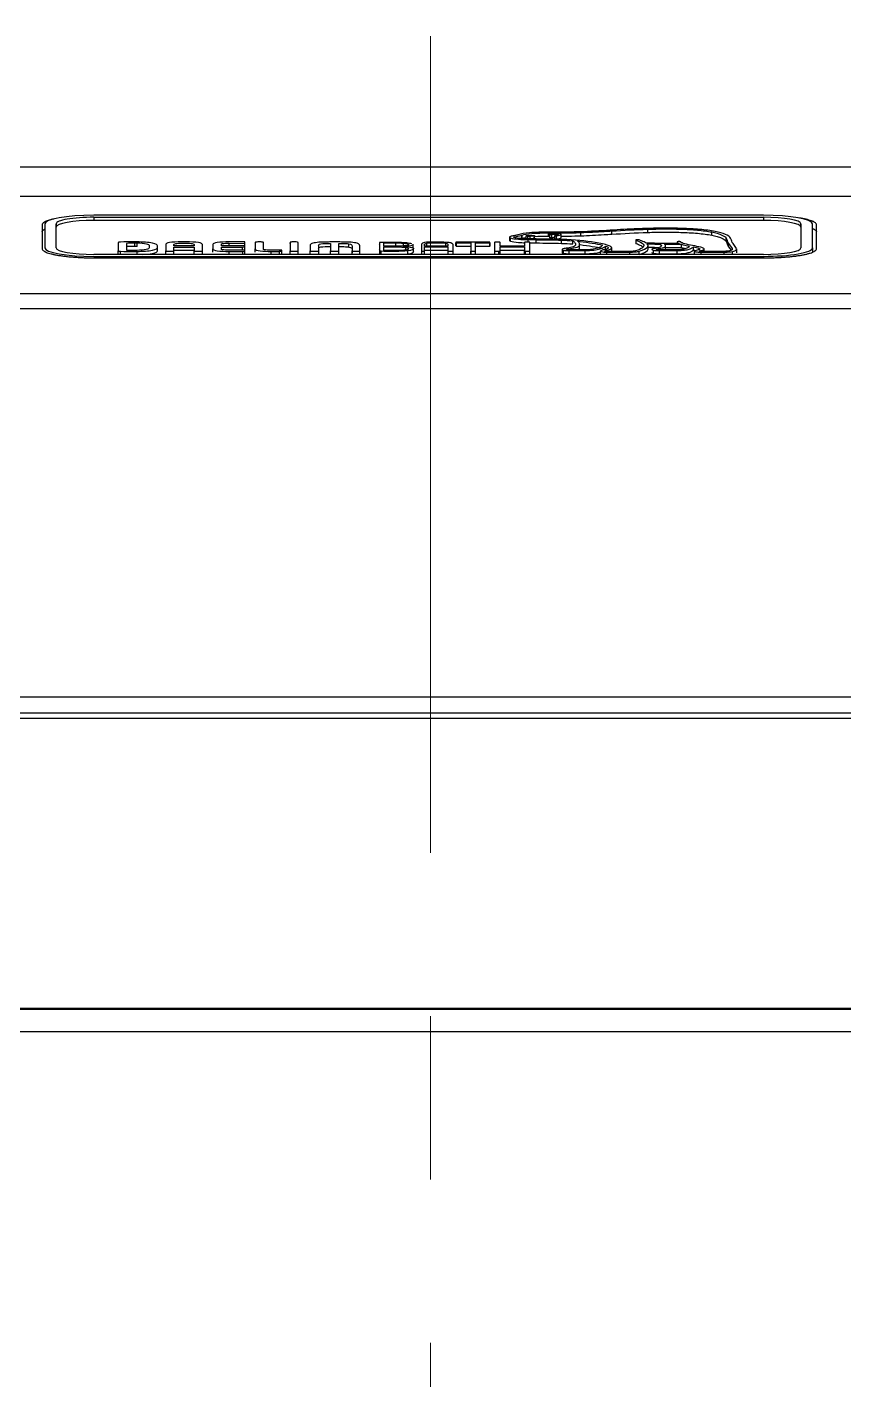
# Model space of a CAD drawing. Extents: x 6016 to 8231, y -443 to 1874.
# Drawn here: x 7606.6 to 7656.6, y 218.5 to 301.3 of the extents above; entities that cross this region are included whole.
import ezdxf

# ---------------------------------------------------------------- set-up
doc = ezdxf.new("R2010")
doc.units = 0
doc.header["$LTSCALE"] = 20
doc.header["$MEASUREMENT"] = 0
doc.linetypes.add('CENTER', pattern=[2, 1.25, -0.25, 0.25, -0.25])
doc.layers.get('0').update_dxf_attribs({"linetype": 'CONTINUOUS'})
doc.layers.add('1', color=7, linetype='CONTINUOUS')
doc.layers.add('____', color=7, linetype='CONTINUOUS')

# ---------------------------------------------------------------- blocks, each defined once
blk = doc.blocks.new('A$C6f1c947b')
at = {"layer": '____'}
for p, q in [((764.605, 107.82), (1059.883, 107.82)), ((764.606, 107.82), (1059.882, 107.82)), ((1059.851, 105.997), (764.638, 105.997)), ((932.626, 104.849), (891.626, 104.849)), ((891.626, 104.728), (891.626, 104.531)), ((891.626, 104.728), (932.626, 104.728)), ((932.626, 104.531), (891.626, 104.531)), ((932.626, 104.728), (932.626, 104.531)), ((888.472, 104.274), (888.472, 102.798)), ((888.626, 104.329), (888.626, 102.855)), ((889.326, 104.329), (889.326, 104.133)), ((889.326, 102.855), (889.326, 104.329)), ((917.076, 103.531), (917.076, 103.285)), ((917.406, 103.477), (917.406, 103.54)), ((917.613, 103.657), (917.599, 103.652)), ((917.833, 103.629), (917.853, 103.635)), ((917.833, 103.432), (917.833, 103.629)), ((917.853, 103.438), (917.853, 103.635)), ((918.103, 103.401), (918.103, 103.598)), ((918.205, 103.369), (918.205, 103.566)), ((918.343, 103.403), (918.343, 103.561)), ((918.587, 103.4), (918.587, 103.596)), ((918.609, 103.407), (918.609, 103.604)), ((919.916, 103.82), (919.454, 103.819)), ((919.462, 103.772), (919.917, 103.773)), ((919.462, 103.575), (919.462, 103.772)), ((919.462, 103.575), (919.535, 103.575)), ((919.535, 103.713), (919.535, 103.467)), ((919.556, 103.482), (919.556, 103.679)), ((919.673, 103.484), (919.673, 103.681)), ((919.841, 103.609), (919.841, 103.412)), ((919.846, 103.408), (919.846, 103.605)), ((919.955, 103.402), (919.955, 103.599)), ((920.001, 103.644), (920.001, 103.701)), ((920.249, 103.477), (920.249, 103.674)), ((921.442, 103.594), (921.442, 103.791)), ((923.336, 103.692), (923.336, 103.889)), ((925.55, 103.8), (925.55, 103.997)), ((929.464, 103.63), (929.464, 103.827)), ((934.926, 104.133), (934.926, 104.329)), ((934.926, 104.329), (934.926, 102.855)), ((935.626, 102.855), (935.626, 104.329)), ((935.872, 102.798), (935.872, 104.274)), ((893.112, 103.175), (893.112, 102.674)), ((893.638, 103.13), (893.638, 102.715)), ((894.134, 102.943), (894.134, 103.14)), ((894.279, 103.14), (894.134, 103.14)), ((894.279, 102.943), (894.134, 102.943)), ((894.279, 102.943), (894.279, 103.14)), ((895.038, 102.877), (895.038, 102.978)), ((895.534, 102.877), (895.534, 102.978)), ((895.534, 102.68), (895.534, 102.877)), ((896.03, 103.054), (896.03, 102.669)), ((896.526, 102.978), (896.526, 103.054)), ((897.781, 102.978), (896.526, 102.978)), ((896.526, 102.669), (896.526, 102.902)), ((896.526, 102.902), (897.781, 102.902)), ((896.526, 102.705), (897.781, 102.705)), ((897.285, 103.216), (896.993, 103.216)), ((897.781, 103.054), (897.781, 102.978)), ((897.781, 102.902), (897.781, 102.669)), ((898.277, 102.669), (898.277, 103.054)), ((898.919, 103.069), (898.919, 102.786)), ((898.919, 102.589), (898.919, 102.786)), ((900.728, 102.978), (899.444, 102.978)), ((899.444, 102.902), (900.728, 102.902)), ((899.444, 102.823), (899.444, 102.888)), ((900.874, 103.216), (899.911, 103.216)), ((899.911, 102.978), (899.911, 103.14)), ((899.911, 103.14), (900.874, 103.13)), ((900.874, 102.72), (899.911, 102.72)), ((900.728, 102.72), (900.728, 102.902)), ((900.874, 103.13), (900.874, 103.216)), ((900.874, 102.933), (900.874, 103.13)), ((900.874, 102.644), (900.874, 102.72)), ((900.882, 102.711), (900.882, 102.957)), ((901.516, 103.186), (901.516, 102.786)), ((901.516, 102.589), (901.516, 102.786)), ((902.012, 102.886), (902.012, 103.075)), ((902.013, 102.794), (902.013, 102.876)), ((903.15, 102.72), (902.479, 102.72)), ((903.15, 102.644), (903.15, 102.72)), ((903.646, 103.192), (903.646, 102.946)), ((903.646, 103.126), (903.646, 103.17)), ((904.142, 102.669), (904.142, 103.191)), ((904.871, 102.983), (904.871, 102.669)), ((905.397, 102.669), (905.397, 102.983)), ((906.126, 103.13), (906.126, 102.669)), ((906.622, 102.669), (906.622, 103.13)), ((907.235, 102.903), (907.235, 103.1)), ((907.439, 102.798), (907.439, 102.552)), ((909.129, 103.095), (909.129, 102.898)), ((909.13, 103.189), (909.13, 103.115)), ((909.394, 102.958), (909.394, 103.165)), ((909.394, 102.685), (909.394, 102.912)), ((910.124, 102.968), (910.124, 103.165)), ((910.591, 102.948), (910.591, 103.145)), ((910.591, 102.938), (910.737, 102.922)), ((910.737, 102.938), (910.591, 102.938)), ((910.737, 102.922), (910.737, 102.938)), ((910.737, 102.68), (910.737, 102.877)), ((911.176, 102.84), (911.176, 103.086)), ((911.203, 102.609), (911.203, 102.806)), ((911.699, 102.792), (911.699, 102.692)), ((913.304, 102.958), (911.874, 102.958)), ((911.874, 102.644), (911.874, 102.912)), ((911.874, 102.912), (913.304, 102.912)), ((911.874, 102.715), (913.304, 102.715)), ((911.875, 102.958), (911.875, 103.014)), ((912.02, 102.958), (912.02, 103.145)), ((913.188, 102.958), (913.188, 103.145)), ((913.304, 102.826), (913.304, 102.722)), ((913.625, 102.699), (913.625, 102.792)), ((915.872, 103.196), (913.8, 103.196)), ((913.8, 103.196), (913.8, 103.17)), ((913.8, 102.973), (913.8, 103.17)), ((913.8, 103.17), (913.8, 102.973)), ((913.83, 102.968), (913.83, 103.165)), ((913.83, 103.165), (914.705, 103.165)), ((913.83, 102.968), (914.705, 102.968)), ((914.705, 103.165), (914.705, 102.654)), ((914.997, 102.644), (914.997, 103.165)), ((914.997, 103.165), (915.872, 103.165)), ((914.997, 102.968), (915.872, 102.968)), ((915.872, 103.17), (915.872, 103.196)), ((915.872, 102.968), (915.872, 103.165)), ((915.898, 102.972), (915.898, 103.169)), ((916.16, 103.184), (916.16, 102.987)), ((916.163, 103.144), (916.163, 102.947)), ((916.164, 102.813), (916.164, 102.714)), ((916.164, 102.701), (916.164, 102.504)), ((916.514, 102.958), (916.514, 103.191)), ((918.002, 102.958), (916.514, 102.958)), ((916.514, 102.654), (916.514, 102.912)), ((916.514, 102.912), (918.002, 102.912)), ((916.514, 102.715), (918.002, 102.715)), ((917.146, 103.262), (917.146, 103.459)), ((917.833, 103.432), (917.853, 103.438)), ((918.002, 103.191), (918.002, 102.958)), ((918.002, 102.912), (918.002, 102.654)), ((918.219, 103.196), (918.219, 103.358)), ((918.219, 103.358), (918.703, 103.352)), ((918.719, 103.399), (918.237, 103.404)), ((918.323, 102.901), (918.323, 103.098)), ((918.323, 102.758), (918.323, 102.955)), ((918.324, 102.97), (918.324, 103.167)), ((918.324, 103.16), (918.703, 103.156)), ((918.703, 103.156), (918.703, 103.352)), ((919.841, 103.412), (919.846, 103.408)), ((920.255, 103.132), (920.255, 103.329)), ((920.302, 102.78), (920.302, 102.534)), ((920.393, 102.515), (920.393, 102.712)), ((920.702, 102.737), (920.702, 102.796)), ((921.716, 102.735), (920.73, 102.735)), ((920.953, 103.094), (920.953, 103.291)), ((921.37, 102.829), (921.37, 103.026)), ((921.376, 102.843), (921.376, 103.089)), ((922.953, 102.772), (922.953, 102.969)), ((923.042, 102.641), (923.042, 102.705)), ((923.349, 102.64), (923.349, 102.875)), ((924.807, 103.356), (924.807, 103.11)), ((924.83, 103.121), (924.83, 103.318)), ((925.563, 102.76), (925.563, 103.006)), ((925.893, 102.516), (925.893, 102.713)), ((927.355, 102.735), (926.232, 102.735)), ((926.371, 102.974), (926.371, 103.024)), ((926.639, 102.787), (926.639, 102.984)), ((927.608, 102.877), (927.608, 103.074)), ((928.336, 102.72), (928.336, 102.917)), ((928.685, 102.751), (928.685, 102.826)), ((928.952, 102.64), (928.952, 102.741)), ((928.999, 102.64), (928.999, 102.814)), ((930.347, 103.245), (930.347, 103.442)), ((930.347, 103.442), (930.398, 103.32)), ((930.347, 103.245), (930.398, 103.123)), ((930.398, 103.123), (930.398, 103.32)), ((930.499, 102.928), (930.499, 103.125)), ((930.499, 103.125), (930.709, 102.808)), ((930.499, 102.928), (930.647, 102.706)), ((930.668, 103.322), (930.616, 103.447)), ((930.977, 102.813), (930.768, 103.131)), ((930.991, 102.547), (930.991, 102.794)), ((935.626, 102.855), (935.626, 102.585)), ((935.626, 102.853), (935.626, 102.585)), ((932.626, 102.456), (891.626, 102.456)), ((891.626, 102.334), (932.626, 102.334)), ((891.672, 102.243), (932.672, 102.243)), ((893.112, 102.477), (893.112, 102.674)), ((893.258, 102.456), (893.258, 102.644)), ((894.279, 102.456), (894.279, 102.639)), ((896.03, 102.472), (896.03, 102.669)), ((896.526, 102.472), (896.526, 102.669)), ((897.781, 102.472), (897.781, 102.669)), ((898.277, 102.472), (898.277, 102.669)), ((899.911, 102.456), (899.911, 102.639)), ((899.911, 102.639), (900.757, 102.639)), ((900.757, 102.639), (900.874, 102.644)), ((900.757, 102.456), (900.757, 102.639)), ((900.874, 102.456), (900.874, 102.644)), ((902.479, 102.456), (902.479, 102.639)), ((903.004, 102.456), (903.004, 102.644)), ((903.004, 102.644), (903.15, 102.644)), ((903.15, 102.456), (903.15, 102.644)), ((903.646, 102.472), (903.646, 102.669)), ((904.142, 102.472), (904.142, 102.669)), ((904.871, 102.472), (904.871, 102.669)), ((905.397, 102.472), (905.397, 102.669)), ((906.126, 102.472), (906.126, 102.669)), ((906.622, 102.472), (906.622, 102.669)), ((907.439, 102.472), (907.439, 102.669)), ((907.906, 102.456), (907.906, 102.698)), ((909.128, 102.658), (909.128, 102.461)), ((909.219, 102.456), (909.219, 102.644)), ((910.853, 102.472), (910.853, 102.669)), ((911.696, 102.649), (911.696, 102.456)), ((911.698, 102.689), (911.698, 102.653)), ((911.874, 102.456), (911.874, 102.644)), ((913.303, 102.651), (913.303, 102.456)), ((913.304, 102.699), (913.304, 102.663)), ((913.625, 102.654), (913.625, 102.686)), ((913.626, 102.456), (913.626, 102.651)), ((913.626, 102.456), (913.626, 102.649)), ((914.705, 102.457), (914.705, 102.654)), ((914.734, 102.456), (914.734, 102.644)), ((914.734, 102.644), (914.997, 102.644)), ((914.997, 102.456), (914.997, 102.644)), ((916.164, 102.652), (916.164, 102.456)), ((916.192, 102.456), (916.192, 102.644)), ((916.426, 102.456), (916.426, 102.644)), ((916.514, 102.457), (916.514, 102.654)), ((918.002, 102.457), (918.002, 102.654)), ((918.06, 102.456), (918.06, 102.644)), ((918.327, 102.456), (918.327, 102.649)), ((920.73, 102.494), (920.73, 102.691)), ((920.73, 102.691), (921.716, 102.691)), ((920.73, 102.494), (921.716, 102.494)), ((921.716, 102.494), (921.716, 102.691)), ((922.646, 102.456), (922.646, 102.653)), ((923.045, 102.456), (923.045, 102.594)), ((923.045, 102.594), (924.448, 102.594)), ((924.448, 102.64), (923.05, 102.64)), ((924.448, 102.456), (924.448, 102.594)), ((925.027, 102.456), (925.027, 102.65)), ((926.263, 102.494), (926.263, 102.691)), ((926.263, 102.691), (927.355, 102.691)), ((926.263, 102.494), (927.355, 102.494)), ((927.355, 102.494), (927.355, 102.691)), ((928.408, 102.456), (928.408, 102.642)), ((928.819, 102.456), (928.819, 102.594)), ((928.819, 102.594), (930.223, 102.594)), ((930.223, 102.64), (928.846, 102.64)), ((930.223, 102.456), (930.223, 102.594)), ((930.738, 102.456), (930.738, 102.635)), ((932.626, 102.334), (932.626, 102.243)), ((769.621, 100.064), (1054.867, 100.064)), ((1056.273, 99.13), (768.215, 99.13)), ((1056.273, 99.114), (768.215, 99.114)), ((719.263, 75.376), (1105.225, 75.376)), ((719.299, 74.39), (1105.189, 74.39)), ((1105.161, 74.043), (719.327, 74.043)), ((769.455, 56.311), (1055.033, 56.311)), ((1055.033, 56.227), (769.455, 56.227)), ((1055.033, 54.853), (769.455, 54.853))]:
    blk.add_line(p, q, dxfattribs=at)
for centre, major_axis, start_param, end_param in [((891.626, 104.329), (-3, 0), 4.712389, 6.283185), ((891.626, 104.329), (2.3, 0), 1.570796, 3.141593), ((891.626, 104.132), (-2.3, 0), 4.712389, 6.283185), ((932.626, 104.329), (-3, 0), 3.141593, 4.712389), ((932.626, 104.329), (2.3, 0), 0, 1.570796), ((932.626, 104.132), (-2.3, 0), 3.141593, 4.712389), ((891.626, 102.855), (-3, 0), 0, 1.570796), ((891.626, 102.855), (2.3, 0), 3.141593, 4.712389), ((913.829, 103.17), (-0.0286, 0), 6.261912, 7.875255), ((913.829, 102.973), (-0.0286, 0), 6.283113, 7.875255), ((932.626, 102.855), (2.3, 0), 4.712389, 6.283185), ((932.626, 102.855), (-3, 0), 1.570796, 3.141593)]:
    blk.add_ellipse(centre, major_axis=major_axis, ratio=0.173429, start_param=start_param, end_param=end_param, dxfattribs=at)
for points, knots in [([(889.209, 104.628), (889.207, 104.628), (889.138, 104.613), (889.074, 104.598), (888.986, 104.576), (888.957, 104.568), (888.903, 104.552), (888.877, 104.544), (888.803, 104.52), (888.713, 104.488), (888.642, 104.454), (888.596, 104.428), (888.582, 104.419), (888.556, 104.401), (888.545, 104.392), (888.513, 104.365), (888.498, 104.347), (888.477, 104.311), (888.472, 104.293), (888.472, 104.274)], [0, 0, 0, 0, 0.004763, 0.146939, 0.146939, 0.218028, 0.218028, 0.289116, 0.289116, 0.431293, 0.57347, 0.57347, 0.644558, 0.644558, 0.715646, 0.715646, 0.857823, 0.857823, 1, 1, 1, 1]), ([(935.872, 104.274), (935.872, 104.293), (935.862, 104.329), (935.831, 104.365), (935.79, 104.4), (935.765, 104.418), (935.727, 104.44), (935.719, 104.444), (935.702, 104.453), (935.693, 104.457), (935.667, 104.47), (935.648, 104.479), (935.587, 104.504), (935.497, 104.536), (935.39, 104.567), (935.303, 104.59), (935.257, 104.601), (935.209, 104.612), (935.177, 104.619), (935.16, 104.623), (935.077, 104.641), (934.947, 104.665), (934.806, 104.688), (934.739, 104.698)], [0, 0, 0, 0, 0.113055, 0.22611, 0.22611, 0.339165, 0.339165, 0.367429, 0.367429, 0.395693, 0.395693, 0.45222, 0.45222, 0.565275, 0.67833, 0.67833, 0.734858, 0.763121, 0.763121, 0.791385, 0.791385, 0.90444, 1, 1, 1, 1]), ([(888.472, 103.832), (888.472, 103.85), (888.477, 103.869), (888.498, 103.905), (888.513, 103.923), (888.545, 103.95), (888.556, 103.959), (888.582, 103.976), (888.596, 103.985), (888.613, 103.994), (888.614, 103.995), (888.615, 103.996)], [0, 0, 0, 0, 0.329462, 0.329462, 0.658925, 0.658925, 0.823656, 0.823656, 0.988387, 0.988387, 1, 1, 1, 1]), ([(917.174, 103.563), (917.119, 103.547), (917.046, 103.512), (917.098, 103.475), (917.146, 103.459)], [0, 0, 0, 0, 0.513553, 1, 1, 1, 1]), ([(917.384, 103.481), (917.357, 103.489), (917.328, 103.511), (917.375, 103.531), (917.406, 103.54)], [0, 0, 0, 0, 0.475299, 1, 1, 1, 1]), ([(917.593, 103.578), (917.659, 103.59), (917.747, 103.605), (917.817, 103.624), (917.833, 103.629)], [0, 0, 0, 0, 0.736461, 1, 1, 1, 1]), ([(919.454, 103.819), (919.063, 103.817), (918.323, 103.799), (917.763, 103.707), (917.613, 103.657)], [0, 0, 0, 0, 0.545979, 1, 1, 1, 1]), ([(917.853, 103.635), (917.981, 103.678), (918.478, 103.756), (919.119, 103.771), (919.462, 103.772)], [0, 0, 0, 0, 0.4467, 1, 1, 1, 1]), ([(918.103, 103.598), (918.102, 103.599), (918.099, 103.603), (918.119, 103.608), (918.14, 103.609)], [0, 0, 0, 0, 0.10774, 1, 1, 1, 1]), ([(918.205, 103.566), (918.184, 103.57), (918.143, 103.58), (918.104, 103.592), (918.103, 103.598)], [0, 0, 0, 0, 0.458593, 1, 1, 1, 1]), ([(918.14, 103.609), (918.152, 103.61), (918.297, 103.619), (918.466, 103.617), (918.598, 103.608)], [0, 0, 0, 0, 0.083, 1, 1, 1, 1]), ([(918.343, 103.561), (918.339, 103.561), (918.293, 103.559), (918.233, 103.56), (918.205, 103.566)], [0, 0, 0, 0, 0.105855, 1, 1, 1, 1]), ([(918.587, 103.596), (918.56, 103.59), (918.49, 103.576), (918.402, 103.564), (918.343, 103.561)], [0, 0, 0, 0, 0.423461, 1, 1, 1, 1]), ([(918.598, 103.608), (918.603, 103.608), (918.618, 103.603), (918.599, 103.599), (918.587, 103.596)], [0, 0, 0, 0, 0.224041, 1, 1, 1, 1]), ([(920.108, 103.725), (920.061, 103.731), (919.946, 103.738), (919.741, 103.728), (919.62, 103.712), (919.556, 103.7)], [0, 0, 0, 0, 0.280121, 0.542066, 1, 1, 1, 1]), ([(919.673, 103.681), (919.709, 103.688), (919.772, 103.698), (919.89, 103.708), (919.97, 103.705), (920.001, 103.701)], [0, 0, 0, 0, 0.407415, 0.699245, 1, 1, 1, 1]), ([(920.068, 103.673), (920.065, 103.668), (920.031, 103.649), (919.962, 103.632), (919.892, 103.624)], [0, 0, 0, 0, 0.262693, 1, 1, 1, 1]), ([(921.386, 103.837), (921.272, 103.833), (920.784, 103.82), (920.29, 103.82), (919.916, 103.82)], [0, 0, 0, 0, 0.237835, 1, 1, 1, 1]), ([(919.917, 103.773), (920.304, 103.774), (920.816, 103.774), (921.322, 103.787), (921.442, 103.791)], [0, 0, 0, 0, 0.758818, 1, 1, 1, 1]), ([(919.955, 103.599), (920.031, 103.605), (920.158, 103.629), (920.239, 103.658), (920.249, 103.674)], [0, 0, 0, 0, 0.469097, 1, 1, 1, 1]), ([(920.249, 103.674), (920.256, 103.684), (920.238, 103.705), (920.155, 103.72), (920.108, 103.725)], [0, 0, 0, 0, 0.501894, 1, 1, 1, 1]), ([(920.25, 103.577), (920.526, 103.577), (920.926, 103.58), (921.322, 103.59), (921.442, 103.594)], [0, 0, 0, 0, 0.691872, 1, 1, 1, 1]), ([(921.442, 103.791), (921.927, 103.809), (922.559, 103.843), (923.182, 103.88), (923.336, 103.889)], [0, 0, 0, 0, 0.75246, 1, 1, 1, 1]), ([(921.442, 103.594), (921.927, 103.612), (922.559, 103.646), (923.182, 103.683), (923.336, 103.692)], [0, 0, 0, 0, 0.75246, 1, 1, 1, 1]), ([(925.505, 104.043), (925.311, 104.038), (924.545, 104.01), (923.803, 103.966), (923.249, 103.933)], [0, 0, 0, 0, 0.251966, 1, 1, 1, 1]), ([(929.667, 103.858), (929.402, 103.91), (928.768, 103.994), (927.658, 104.054), (926.56, 104.066), (925.846, 104.053), (925.505, 104.043)], [0, 0, 0, 0, 0.266829, 0.520644, 0.76862, 1, 1, 1, 1]), ([(925.55, 103.997), (925.872, 104.006), (926.546, 104.019), (927.581, 104.009), (928.623, 103.953), (929.218, 103.875), (929.464, 103.827)], [0, 0, 0, 0, 0.23311, 0.4821, 0.735548, 1, 1, 1, 1]), ([(925.55, 103.8), (925.872, 103.809), (926.546, 103.822), (927.581, 103.812), (928.623, 103.756), (929.218, 103.678), (929.464, 103.63)], [0, 0, 0, 0, 0.23311, 0.4821, 0.735548, 1, 1, 1, 1]), ([(929.464, 103.827), (929.587, 103.803), (930.064, 103.69), (930.279, 103.549), (930.347, 103.442)], [0, 0, 0, 0, 0.229027, 1, 1, 1, 1]), ([(929.464, 103.63), (929.587, 103.606), (930.064, 103.493), (930.279, 103.352), (930.347, 103.245)], [0, 0, 0, 0, 0.229027, 1, 1, 1, 1]), ([(930.616, 103.447), (930.566, 103.526), (930.382, 103.674), (929.935, 103.806), (929.667, 103.858)], [0, 0, 0, 0, 0.531509, 1, 1, 1, 1]), ([(935.635, 104.041), (935.652, 104.034), (935.669, 104.026), (935.693, 104.015), (935.702, 104.01), (935.719, 104.002), (935.727, 103.997), (935.765, 103.976), (935.79, 103.958), (935.831, 103.923), (935.862, 103.887), (935.872, 103.85), (935.872, 103.832)], [0, 0, 0, 0, 0.111787, 0.111787, 0.175231, 0.175231, 0.238675, 0.238675, 0.49245, 0.49245, 0.746225, 1, 1, 1, 1]), ([(888.472, 102.798), (888.472, 102.78), (888.482, 102.744), (888.513, 102.708), (888.554, 102.672), (888.579, 102.655), (888.617, 102.633), (888.625, 102.629), (888.642, 102.62), (888.651, 102.616), (888.677, 102.603), (888.696, 102.594), (888.757, 102.569), (888.847, 102.536), (888.954, 102.505), (889.041, 102.483), (889.087, 102.472), (889.135, 102.461), (889.167, 102.454), (889.184, 102.45), (889.267, 102.432), (889.408, 102.405), (889.639, 102.369), (889.807, 102.347), (889.937, 102.332), (889.982, 102.327), (890.072, 102.318), (890.118, 102.313), (890.256, 102.3), (890.444, 102.285), (890.64, 102.272), (890.789, 102.264), (890.84, 102.262), (890.942, 102.257), (890.993, 102.255), (891.148, 102.25), (891.252, 102.247), (891.461, 102.244), (891.566, 102.243), (891.672, 102.243)], [0, 0, 0, 0, 0.0625, 0.125, 0.125, 0.1875, 0.1875, 0.203125, 0.203125, 0.21875, 0.21875, 0.25, 0.25, 0.3125, 0.375, 0.375, 0.40625, 0.421875, 0.421875, 0.4375, 0.4375, 0.5, 0.5625, 0.625, 0.625, 0.65625, 0.65625, 0.6875, 0.6875, 0.75, 0.8125, 0.8125, 0.84375, 0.84375, 0.875, 0.875, 0.9375, 0.9375, 1, 1, 1, 1]), ([(894.279, 103.216), (894.231, 103.216), (893.891, 103.215), (893.541, 103.223), (893.258, 103.211)], [0, 0, 0, 0, 0.142789, 1, 1, 1, 1]), ([(894.134, 103.14), (894.116, 103.14), (893.95, 103.139), (893.779, 103.138), (893.638, 103.13)], [0, 0, 0, 0, 0.105841, 1, 1, 1, 1]), ([(894.134, 102.943), (894.116, 102.943), (893.95, 102.942), (893.779, 102.941), (893.638, 102.933)], [0, 0, 0, 0, 0.105841, 1, 1, 1, 1]), ([(893.638, 102.715), (893.72, 102.715), (893.889, 102.715), (894.091, 102.716), (894.244, 102.714), (894.279, 102.72)], [0, 0, 0, 0, 0.384632, 0.769265, 1, 1, 1, 1]), ([(895.534, 102.978), (895.534, 103.038), (895.36, 103.169), (894.617, 103.214), (894.279, 103.216)], [0, 0, 0, 0, 0.504966, 1, 1, 1, 1]), ([(895.038, 102.978), (895.038, 103.016), (894.949, 103.101), (894.491, 103.132), (894.279, 103.14)], [0, 0, 0, 0, 0.50224, 1, 1, 1, 1]), ([(894.279, 102.639), (894.616, 102.645), (895.354, 102.686), (895.534, 102.818), (895.534, 102.877)], [0, 0, 0, 0, 0.498617, 1, 1, 1, 1]), ([(894.279, 102.72), (894.483, 102.724), (894.931, 102.756), (895.038, 102.838), (895.038, 102.877)], [0, 0, 0, 0, 0.478544, 1, 1, 1, 1]), ([(896.993, 103.216), (896.738, 103.216), (896.14, 103.201), (896.03, 103.098), (896.03, 103.054)], [0, 0, 0, 0, 0.503185, 1, 1, 1, 1]), ([(896.526, 103.054), (896.526, 103.077), (896.574, 103.131), (896.923, 103.141), (897.139, 103.14), (897.362, 103.141), (897.725, 103.133), (897.781, 103.077), (897.781, 103.054)], [0, 0, 0, 0, 0.218123, 0.414589, 0.49315, 0.57171, 0.781044, 1, 1, 1, 1]), ([(898.277, 103.054), (898.277, 103.098), (898.146, 103.202), (897.544, 103.216), (897.285, 103.216)], [0, 0, 0, 0, 0.493783, 1, 1, 1, 1]), ([(899.911, 103.216), (899.66, 103.216), (899.111, 103.203), (898.919, 103.109), (898.919, 103.069)], [0, 0, 0, 0, 0.520378, 1, 1, 1, 1]), ([(898.919, 102.786), (898.919, 102.746), (899.111, 102.652), (899.66, 102.639), (899.911, 102.639)], [0, 0, 0, 0, 0.479623, 1, 1, 1, 1]), ([(899.911, 102.72), (899.771, 102.72), (899.455, 102.721), (899.441, 102.791), (899.444, 102.831), (899.444, 102.857), (899.444, 102.863)], [0, 0, 0, 0, 0.365594, 0.611544, 0.902887, 1, 1, 1, 1]), ([(899.444, 102.978), (899.444, 103.008), (899.444, 103.053), (899.445, 103.138), (899.77, 103.14), (899.911, 103.14)], [0, 0, 0, 0, 0.418335, 0.663898, 1, 1, 1, 1]), ([(900.728, 102.902), (900.79, 102.902), (900.913, 102.921), (900.874, 102.943), (900.874, 102.953)], [0, 0, 0, 0, 0.516251, 1, 1, 1, 1]), ([(900.872, 102.724), (900.873, 102.725), (900.88, 102.728), (900.882, 102.732), (900.882, 102.735)], [0, 0, 0, 0, 0.091411, 1, 1, 1, 1]), ([(902.012, 103.186), (902.012, 103.193), (901.967, 103.205), (901.874, 103.219), (901.763, 103.215), (901.653, 103.218), (901.547, 103.206), (901.516, 103.192), (901.516, 103.186)], [0, 0, 0, 0, 0.177213, 0.346488, 0.496369, 0.646251, 0.828958, 1, 1, 1, 1]), ([(901.516, 102.786), (901.516, 102.742), (901.721, 102.648), (902.254, 102.639), (902.479, 102.639)], [0, 0, 0, 0, 0.526345, 1, 1, 1, 1]), ([(902.479, 102.72), (902.337, 102.72), (902.045, 102.724), (902.004, 102.785), (902.012, 102.821), (902.013, 102.845), (902.013, 102.851)], [0, 0, 0, 0, 0.397895, 0.619402, 0.892025, 1, 1, 1, 1]), ([(902.011, 102.922), (902.011, 102.942), (902.013, 103.03), (902.012, 103.118), (902.012, 103.186)], [0, 0, 0, 0, 0.233001, 1, 1, 1, 1]), ([(904.025, 103.216), (903.947, 103.216), (903.843, 103.217), (903.712, 103.215), (903.653, 103.204), (903.645, 103.193), (903.646, 103.182), (903.646, 103.172), (903.646, 103.153), (903.646, 103.125), (903.646, 103.093), (903.646, 103.049), (903.646, 102.995), (903.646, 102.908), (903.646, 102.8), (903.646, 102.713), (903.646, 102.669)], [0, 0, 0, 0, 0.067226, 0.092106, 0.109746, 0.134469, 0.147993, 0.161517, 0.188565, 0.242661, 0.296756, 0.350852, 0.459043, 0.567235, 0.783617, 1, 1, 1, 1]), ([(907.906, 102.983), (907.906, 103.022), (907.902, 103.09), (907.631, 103.182), (907.186, 103.207), (906.774, 103.215), (906.392, 103.216), (906.01, 103.215), (905.602, 103.207), (905.158, 103.181), (904.879, 103.09), (904.871, 103.023), (904.871, 102.983)], [0, 0, 0, 0, 0.141612, 0.240425, 0.345906, 0.415714, 0.500737, 0.584018, 0.653014, 0.758757, 0.858299, 1, 1, 1, 1]), ([(905.397, 102.983), (905.397, 103.025), (905.344, 103.127), (905.919, 103.13), (906.126, 103.13)], [0, 0, 0, 0, 0.536301, 1, 1, 1, 1]), ([(905.395, 102.822), (905.395, 102.855), (905.427, 102.93), (905.919, 102.933), (906.126, 102.933)], [0, 0, 0, 0, 0.457554, 1, 1, 1, 1]), ([(906.622, 103.13), (906.727, 103.13), (906.901, 103.129), (907.12, 103.121), (907.214, 103.107), (907.235, 103.1)], [0, 0, 0, 0, 0.476574, 0.788455, 1, 1, 1, 1]), ([(906.622, 102.933), (906.727, 102.933), (906.901, 102.932), (907.12, 102.924), (907.214, 102.91), (907.235, 102.903)], [0, 0, 0, 0, 0.476574, 0.788455, 1, 1, 1, 1]), ([(907.235, 103.1), (907.323, 103.093), (907.43, 103.048), (907.446, 102.958), (907.437, 102.826), (907.439, 102.722), (907.439, 102.669)], [0, 0, 0, 0, 0.112357, 0.284936, 0.642468, 1, 1, 1, 1]), ([(907.235, 102.903), (907.323, 102.896), (907.417, 102.857), (907.434, 102.821), (907.437, 102.801)], [0, 0, 0, 0, 0.449428, 1, 1, 1, 1]), ([(907.439, 102.669), (907.439, 102.664), (907.481, 102.652), (907.576, 102.642), (907.688, 102.645), (907.794, 102.642), (907.903, 102.652), (907.907, 102.668), (907.906, 102.679), (907.906, 102.692), (907.906, 102.709), (907.906, 102.728), (907.906, 102.754), (907.906, 102.787), (907.906, 102.839), (907.906, 102.905), (907.906, 102.957), (907.906, 102.983)], [0, 0, 0, 0, 0.038211, 0.088593, 0.130559, 0.172525, 0.221619, 0.256609, 0.27984, 0.303071, 0.349533, 0.395995, 0.442456, 0.53538, 0.628304, 0.814152, 1, 1, 1, 1]), ([(909.138, 102.708), (909.136, 102.715), (909.126, 102.744), (909.136, 102.816), (909.129, 102.925), (909.136, 103.033), (909.126, 103.113), (909.14, 103.146), (909.14, 103.16)], [0, 0, 0, 0, 0.048933, 0.192626, 0.480011, 0.767395, 0.911088, 1, 1, 1, 1]), ([(909.14, 103.164), (909.139, 103.171), (909.136, 103.18), (909.125, 103.195), (909.188, 103.196), (909.219, 103.196)], [0, 0, 0, 0, 0.490891, 0.613206, 1, 1, 1, 1]), ([(909.219, 103.196), (909.43, 103.214), (909.754, 103.209), (910.289, 103.213), (910.586, 103.194), (910.795, 103.175)], [0, 0, 0, 0, 0.437941, 0.564687, 1, 1, 1, 1]), ([(909.394, 103.165), (909.423, 103.165), (909.529, 103.165), (909.704, 103.167), (909.92, 103.173), (910.055, 103.165), (910.124, 103.165)], [0, 0, 0, 0, 0.119501, 0.433822, 0.718334, 1, 1, 1, 1]), ([(910.737, 102.983), (910.559, 102.971), (910.354, 102.957), (909.9, 102.958), (909.637, 102.958), (909.394, 102.958)], [0, 0, 0, 0, 0.421183, 0.464059, 1, 1, 1, 1]), ([(909.394, 102.968), (909.423, 102.968), (909.529, 102.968), (909.704, 102.97), (909.92, 102.976), (910.055, 102.968), (910.124, 102.968)], [0, 0, 0, 0, 0.119501, 0.433822, 0.718334, 1, 1, 1, 1]), ([(909.394, 102.912), (909.637, 102.912), (909.901, 102.912), (910.358, 102.913), (910.613, 102.904), (910.737, 102.877)], [0, 0, 0, 0, 0.529118, 0.571447, 1, 1, 1, 1]), ([(910.62, 102.71), (910.498, 102.689), (910.223, 102.684), (909.844, 102.685), (909.598, 102.685), (909.423, 102.685), (909.394, 102.685)], [0, 0, 0, 0, 0.414795, 0.578652, 0.929775, 1, 1, 1, 1]), ([(910.591, 103.145), (910.679, 103.137), (910.841, 103.115), (910.935, 103.066), (910.888, 103.018), (910.793, 102.993), (910.737, 102.983)], [0, 0, 0, 0, 0.268874, 0.535769, 0.781583, 1, 1, 1, 1]), ([(910.737, 102.877), (910.848, 102.858), (910.948, 102.808), (910.873, 102.743), (910.709, 102.715), (910.62, 102.71)], [0, 0, 0, 0, 0.427898, 0.744298, 1, 1, 1, 1]), ([(911.176, 103.061), (911.176, 103.059), (911.165, 103.01), (910.984, 102.955), (910.737, 102.938)], [0, 0, 0, 0, 0.049311, 1, 1, 1, 1]), ([(910.737, 102.922), (910.929, 102.912), (911.185, 102.871), (911.203, 102.821), (911.203, 102.806)], [0, 0, 0, 0, 0.703348, 1, 1, 1, 1]), ([(911.203, 102.806), (911.203, 102.804), (911.205, 102.755), (911.095, 102.693), (910.853, 102.669)], [0, 0, 0, 0, 0.033743, 1, 1, 1, 1]), ([(911.699, 103.054), (911.699, 103.021), (911.699, 102.954), (911.7, 102.854), (911.698, 102.771), (911.702, 102.713), (911.696, 102.679), (911.71, 102.661), (911.689, 102.645), (911.747, 102.643), (911.801, 102.644), (911.85, 102.644), (911.874, 102.644)], [0, 0, 0, 0, 0.22789, 0.455781, 0.683671, 0.797616, 0.854589, 0.911562, 0.931806, 0.942306, 0.971153, 1, 1, 1, 1]), ([(911.874, 103.175), (911.772, 103.153), (911.707, 103.109), (911.699, 103.068), (911.699, 103.054)], [0, 0, 0, 0, 0.674952, 1, 1, 1, 1]), ([(911.873, 103.036), (911.873, 103.042), (911.874, 103.066), (911.889, 103.104), (911.979, 103.133), (912.02, 103.145)], [0, 0, 0, 0, 0.159234, 0.629822, 1, 1, 1, 1]), ([(913.392, 103.175), (913.202, 103.202), (912.895, 103.212), (912.594, 103.211), (912.313, 103.211), (912.009, 103.207), (911.874, 103.175)], [0, 0, 0, 0, 0.46222, 0.536175, 0.573153, 1, 1, 1, 1]), ([(912.02, 103.145), (912.142, 103.166), (912.365, 103.171), (912.594, 103.17), (912.824, 103.171), (913.053, 103.164), (913.188, 103.145)], [0, 0, 0, 0, 0.427606, 0.475869, 0.572394, 1, 1, 1, 1]), ([(913.188, 103.145), (913.238, 103.134), (913.316, 103.104), (913.301, 103.056), (913.305, 103.006), (913.304, 102.974), (913.304, 102.958)], [0, 0, 0, 0, 0.219022, 0.4972, 0.7486, 1, 1, 1, 1]), ([(913.304, 102.912), (913.304, 102.869), (913.304, 102.804), (913.305, 102.73), (913.303, 102.686), (913.309, 102.664), (913.3, 102.643), (913.386, 102.645), (913.465, 102.644), (913.544, 102.645), (913.617, 102.643), (913.625, 102.648), (913.626, 102.649)], [0, 0, 0, 0, 0.397839, 0.596759, 0.696219, 0.795678, 0.823258, 0.850838, 0.905444, 0.960049, 0.987629, 1, 1, 1, 1]), ([(913.625, 103.054), (913.625, 103.088), (913.569, 103.134), (913.423, 103.169), (913.392, 103.175)], [0, 0, 0, 0, 0.80043, 1, 1, 1, 1]), ([(913.626, 102.649), (913.626, 102.651), (913.622, 102.661), (913.626, 102.679), (913.625, 102.712), (913.626, 102.771), (913.625, 102.854), (913.625, 102.954), (913.625, 103.021), (913.625, 103.054)], [0, 0, 0, 0, 0.012537, 0.074253, 0.13597, 0.259403, 0.506268, 0.753134, 1, 1, 1, 1]), ([(915.872, 103.165), (915.882, 103.166), (915.91, 103.168), (915.885, 103.17), (915.876, 103.17), (915.872, 103.17)], [0, 0, 0, 0, 0.541352, 0.787042, 1, 1, 1, 1]), ([(916.426, 103.196), (916.368, 103.196), (916.296, 103.193), (916.178, 103.199), (916.155, 103.186), (916.167, 103.174), (916.162, 103.151), (916.165, 103.112), (916.163, 103.056), (916.164, 102.989), (916.164, 102.922), (916.164, 102.855), (916.164, 102.788), (916.164, 102.733), (916.163, 102.687), (916.166, 102.664), (916.162, 102.646), (916.186, 102.644), (916.192, 102.644)], [0, 0, 0, 0, 0.050832, 0.073096, 0.081161, 0.109225, 0.137288, 0.193415, 0.305669, 0.417923, 0.530177, 0.642431, 0.754685, 0.866938, 0.923065, 0.979192, 0.994355, 1, 1, 1, 1]), ([(917.146, 103.459), (917.246, 103.426), (917.612, 103.381), (918.016, 103.36), (918.219, 103.358)], [0, 0, 0, 0, 0.512779, 1, 1, 1, 1]), ([(917.146, 103.262), (917.246, 103.229), (917.558, 103.191), (917.898, 103.17), (918.037, 103.165)], [0, 0, 0, 0, 0.600862, 1, 1, 1, 1]), ([(918.237, 103.404), (918.073, 103.406), (917.759, 103.422), (917.46, 103.456), (917.384, 103.481)], [0, 0, 0, 0, 0.502799, 1, 1, 1, 1]), ([(918.06, 102.644), (918.099, 102.644), (918.179, 102.644), (918.26, 102.643), (918.333, 102.645), (918.309, 102.665), (918.328, 102.687), (918.32, 102.733), (918.324, 102.788), (918.323, 102.855), (918.323, 102.922), (918.323, 102.989), (918.323, 103.056), (918.324, 103.113), (918.322, 103.151), (918.325, 103.174), (918.319, 103.186), (918.326, 103.195), (918.312, 103.196), (918.309, 103.196)], [0, 0, 0, 0, 0.033915, 0.067829, 0.075545, 0.09042, 0.146592, 0.202763, 0.315105, 0.427447, 0.539789, 0.652132, 0.764474, 0.876816, 0.932987, 0.961073, 0.989159, 0.996653, 1, 1, 1, 1]), ([(918.309, 103.196), (918.304, 103.196), (918.26, 103.195), (918.177, 103.196), (918.099, 103.196), (918.06, 103.196)], [0, 0, 0, 0, 0.059188, 0.529594, 1, 1, 1, 1]), ([(918.323, 102.833), (918.323, 102.842), (918.323, 102.865), (918.323, 102.887), (918.323, 102.901)], [0, 0, 0, 0, 0.389276, 1, 1, 1, 1]), ([(918.703, 103.352), (918.979, 103.35), (919.497, 103.344), (920.016, 103.336), (920.255, 103.329)], [0, 0, 0, 0, 0.532705, 1, 1, 1, 1]), ([(918.703, 103.156), (918.979, 103.153), (919.497, 103.147), (920.016, 103.139), (920.255, 103.132)], [0, 0, 0, 0, 0.532705, 1, 1, 1, 1]), ([(920.302, 103.375), (920.189, 103.378), (919.663, 103.39), (919.134, 103.395), (918.719, 103.399)], [0, 0, 0, 0, 0.216157, 1, 1, 1, 1]), ([(919.673, 103.484), (919.709, 103.491), (919.759, 103.499), (919.822, 103.505), (919.84, 103.506)], [0, 0, 0, 0, 0.728606, 1, 1, 1, 1]), ([(919.955, 103.402), (920.031, 103.408), (920.158, 103.432), (920.239, 103.461), (920.249, 103.477)], [0, 0, 0, 0, 0.469097, 1, 1, 1, 1]), ([(920.303, 102.762), (920.301, 102.758), (920.301, 102.74), (920.342, 102.722), (920.393, 102.712)], [0, 0, 0, 0, 0.270062, 1, 1, 1, 1]), ([(922.777, 103.096), (922.635, 103.126), (921.965, 103.252), (921.06, 103.351), (920.302, 103.375)], [0, 0, 0, 0, 0.223794, 1, 1, 1, 1]), ([(920.543, 102.829), (920.497, 102.825), (920.396, 102.804), (920.31, 102.78), (920.303, 102.762)], [0, 0, 0, 0, 0.352195, 1, 1, 1, 1]), ([(920.393, 102.712), (920.412, 102.709), (920.507, 102.695), (920.636, 102.691), (920.73, 102.691)], [0, 0, 0, 0, 0.227581, 1, 1, 1, 1]), ([(921.116, 103.028), (921.103, 102.982), (921.01, 102.901), (920.678, 102.848), (920.543, 102.829)], [0, 0, 0, 0, 0.608086, 1, 1, 1, 1]), ([(920.571, 102.762), (920.571, 102.766), (920.598, 102.78), (920.66, 102.789), (920.702, 102.796)], [0, 0, 0, 0, 0.301204, 1, 1, 1, 1]), ([(920.73, 102.735), (920.691, 102.735), (920.609, 102.74), (920.571, 102.755), (920.571, 102.762)], [0, 0, 0, 0, 0.485753, 1, 1, 1, 1]), ([(920.702, 102.796), (920.857, 102.817), (921.24, 102.879), (921.354, 102.972), (921.37, 103.026)], [0, 0, 0, 0, 0.388376, 1, 1, 1, 1]), ([(920.953, 103.291), (920.969, 103.283), (921, 103.256), (921.103, 103.169), (921.134, 103.088), (921.116, 103.028)], [0, 0, 0, 0, 0.091487, 0.315726, 1, 1, 1, 1]), ([(921.37, 103.026), (921.377, 103.049), (921.378, 103.129), (921.318, 103.209), (921.252, 103.264)], [0, 0, 0, 0, 0.299255, 1, 1, 1, 1]), ([(921.252, 103.264), (921.303, 103.259), (921.883, 103.193), (922.406, 103.109), (922.773, 103.02)], [0, 0, 0, 0, 0.083843, 1, 1, 1, 1]), ([(921.384, 103.052), (921.389, 103.052), (921.922, 102.99), (922.406, 102.912), (922.773, 102.823)], [0, 0, 0, 0, 0.009493, 1, 1, 1, 1]), ([(922.773, 103.02), (922.755, 102.995), (922.697, 102.938), (922.546, 102.852), (922.302, 102.779), (921.992, 102.741), (921.808, 102.735), (921.716, 102.735)], [0, 0, 0, 0, 0.201035, 0.472965, 0.742907, 0.869145, 1, 1, 1, 1]), ([(921.716, 102.691), (921.898, 102.691), (922.27, 102.711), (922.637, 102.787), (922.852, 102.875), (922.931, 102.938), (922.953, 102.969)], [0, 0, 0, 0, 0.248399, 0.494547, 0.753775, 1, 1, 1, 1]), ([(922.883, 102.736), (922.834, 102.729), (922.72, 102.705), (922.633, 102.673), (922.646, 102.653)], [0, 0, 0, 0, 0.364936, 1, 1, 1, 1]), ([(923.042, 102.705), (923.174, 102.731), (923.364, 102.795), (923.355, 102.903), (923.148, 103.006), (922.914, 103.068), (922.777, 103.096)], [0, 0, 0, 0, 0.241051, 0.482883, 0.739199, 1, 1, 1, 1]), ([(922.953, 102.969), (923.064, 102.931), (923.195, 102.849), (923.031, 102.765), (922.883, 102.736)], [0, 0, 0, 0, 0.526808, 1, 1, 1, 1]), ([(922.905, 102.663), (922.905, 102.673), (922.961, 102.688), (923.017, 102.701), (923.042, 102.705)], [0, 0, 0, 0, 0.611165, 1, 1, 1, 1]), ([(924.83, 103.318), (924.891, 103.3), (925.14, 103.205), (925.358, 103.047), (925.257, 102.842), (924.988, 102.729), (924.796, 102.674)], [0, 0, 0, 0, 0.093547, 0.464018, 0.711926, 1, 1, 1, 1]), ([(924.856, 103.348), (924.831, 103.345), (924.794, 103.334), (924.812, 103.323), (924.83, 103.318)], [0, 0, 0, 0, 0.468958, 1, 1, 1, 1]), ([(924.83, 103.121), (924.891, 103.103), (925.062, 103.038), (925.183, 102.969), (925.237, 102.919)], [0, 0, 0, 0, 0.293552, 1, 1, 1, 1]), ([(925.015, 103.338), (924.999, 103.343), (924.95, 103.351), (924.881, 103.35), (924.856, 103.348)], [0, 0, 0, 0, 0.53372, 1, 1, 1, 1]), ([(925.441, 103.151), (925.376, 103.197), (925.242, 103.261), (925.078, 103.322), (925.015, 103.338)], [0, 0, 0, 0, 0.709656, 1, 1, 1, 1]), ([(925.027, 102.65), (925.28, 102.723), (925.6, 102.874), (925.572, 103.032), (925.503, 103.101)], [0, 0, 0, 0, 0.547257, 1, 1, 1, 1]), ([(925.027, 102.453), (925.28, 102.526), (925.517, 102.638), (925.563, 102.754), (925.563, 102.784)], [0, 0, 0, 0, 0.737714, 1, 1, 1, 1]), ([(927.474, 103.119), (927.251, 103.117), (926.568, 103.119), (925.89, 103.135), (925.441, 103.151)], [0, 0, 0, 0, 0.327654, 1, 1, 1, 1]), ([(925.503, 103.101), (925.553, 103.1), (925.822, 103.091), (926.093, 103.084), (926.315, 103.08)], [0, 0, 0, 0, 0.186034, 1, 1, 1, 1]), ([(925.563, 102.902), (925.593, 102.901), (925.823, 102.894), (926.055, 102.888), (926.258, 102.884)], [0, 0, 0, 0, 0.129675, 1, 1, 1, 1]), ([(925.796, 102.766), (925.788, 102.76), (925.789, 102.741), (925.84, 102.723), (925.893, 102.713)], [0, 0, 0, 0, 0.300183, 1, 1, 1, 1]), ([(926.001, 102.826), (925.963, 102.821), (925.884, 102.801), (925.806, 102.781), (925.796, 102.766)], [0, 0, 0, 0, 0.368875, 1, 1, 1, 1]), ([(925.893, 102.713), (925.913, 102.709), (926.018, 102.695), (926.159, 102.691), (926.263, 102.691)], [0, 0, 0, 0, 0.217981, 1, 1, 1, 1]), ([(926.384, 102.985), (926.384, 102.948), (926.323, 102.887), (926.095, 102.842), (926.001, 102.826)], [0, 0, 0, 0, 0.618313, 1, 1, 1, 1]), ([(926.077, 102.762), (926.077, 102.766), (926.098, 102.778), (926.144, 102.788), (926.177, 102.795)], [0, 0, 0, 0, 0.306006, 1, 1, 1, 1]), ([(926.232, 102.735), (926.192, 102.735), (926.109, 102.741), (926.077, 102.755), (926.077, 102.762)], [0, 0, 0, 0, 0.499026, 1, 1, 1, 1]), ([(926.177, 102.795), (926.303, 102.815), (926.566, 102.871), (926.639, 102.944), (926.639, 102.984)], [0, 0, 0, 0, 0.432659, 1, 1, 1, 1]), ([(926.315, 103.08), (926.327, 103.069), (926.34, 103.05), (926.371, 103.032), (926.371, 103.024)], [0, 0, 0, 0, 0.617664, 1, 1, 1, 1]), ([(926.625, 103.029), (926.624, 103.031), (926.608, 103.046), (926.592, 103.062), (926.581, 103.076)], [0, 0, 0, 0, 0.100541, 1, 1, 1, 1]), ([(926.581, 103.076), (926.662, 103.075), (927.004, 103.072), (927.347, 103.071), (927.608, 103.074)], [0, 0, 0, 0, 0.237069, 1, 1, 1, 1]), ([(926.638, 102.879), (926.7, 102.878), (927.023, 102.875), (927.347, 102.874), (927.608, 102.877)], [0, 0, 0, 0, 0.191596, 1, 1, 1, 1]), ([(927.459, 103.241), (927.425, 103.241), (927.35, 103.233), (927.338, 103.219), (927.34, 103.212)], [0, 0, 0, 0, 0.458528, 1, 1, 1, 1]), ([(927.34, 103.212), (927.344, 103.204), (927.365, 103.172), (927.42, 103.141), (927.474, 103.119)], [0, 0, 0, 0, 0.261659, 1, 1, 1, 1]), ([(928.106, 102.964), (928.081, 102.925), (928.034, 102.871), (927.892, 102.807), (927.766, 102.77), (927.588, 102.742), (927.432, 102.735), (927.355, 102.735)], [0, 0, 0, 0, 0.412598, 0.570051, 0.720718, 0.860003, 1, 1, 1, 1]), ([(927.355, 102.691), (927.508, 102.691), (927.821, 102.709), (928.102, 102.775), (928.256, 102.846), (928.315, 102.895), (928.336, 102.917)], [0, 0, 0, 0, 0.259517, 0.513639, 0.774098, 1, 1, 1, 1]), ([(927.355, 102.494), (927.508, 102.494), (927.821, 102.512), (928.102, 102.578), (928.256, 102.649), (928.315, 102.698), (928.336, 102.72)], [0, 0, 0, 0, 0.259517, 0.513639, 0.774098, 1, 1, 1, 1]), ([(927.568, 103.216), (927.566, 103.222), (927.557, 103.234), (927.489, 103.241), (927.459, 103.241)], [0, 0, 0, 0, 0.533924, 1, 1, 1, 1]), ([(928.288, 102.999), (928.122, 103.031), (927.782, 103.092), (927.58, 103.174), (927.568, 103.216)], [0, 0, 0, 0, 0.50846, 1, 1, 1, 1]), ([(927.608, 103.074), (927.641, 103.064), (927.795, 103.026), (927.971, 102.99), (928.109, 102.963)], [0, 0, 0, 0, 0.234956, 1, 1, 1, 1]), ([(927.608, 102.877), (927.641, 102.867), (927.73, 102.845), (927.826, 102.824), (927.885, 102.812)], [0, 0, 0, 0, 0.407325, 1, 1, 1, 1]), ([(928.929, 102.846), (928.889, 102.861), (928.712, 102.916), (928.468, 102.964), (928.288, 102.999)], [0, 0, 0, 0, 0.257358, 1, 1, 1, 1]), ([(928.713, 102.759), (928.676, 102.738), (928.498, 102.707), (928.382, 102.663), (928.408, 102.642)], [0, 0, 0, 0, 0.506412, 1, 1, 1, 1]), ([(928.695, 102.663), (928.695, 102.677), (928.811, 102.703), (928.919, 102.726), (928.952, 102.741)], [0, 0, 0, 0, 0.448776, 1, 1, 1, 1]), ([(930.398, 103.32), (930.401, 103.307), (930.418, 103.242), (930.457, 103.177), (930.499, 103.125)], [0, 0, 0, 0, 0.194897, 1, 1, 1, 1]), ([(930.398, 103.123), (930.401, 103.11), (930.418, 103.045), (930.457, 102.98), (930.499, 102.928)], [0, 0, 0, 0, 0.194897, 1, 1, 1, 1]), ([(930.709, 102.808), (930.719, 102.793), (930.735, 102.745), (930.673, 102.692), (930.544, 102.667)], [0, 0, 0, 0, 0.314085, 1, 1, 1, 1]), ([(930.768, 103.131), (930.751, 103.152), (930.703, 103.215), (930.678, 103.279), (930.668, 103.322)], [0, 0, 0, 0, 0.325424, 1, 1, 1, 1]), ([(930.738, 102.635), (930.79, 102.645), (930.949, 102.684), (930.991, 102.734), (930.991, 102.769)], [0, 0, 0, 0, 0.279898, 1, 1, 1, 1]), ([(932.672, 102.243), (932.778, 102.243), (932.987, 102.244), (933.193, 102.25), (933.397, 102.257), (933.498, 102.261), (933.624, 102.268), (933.649, 102.269), (933.699, 102.272), (933.724, 102.274), (933.798, 102.278), (933.847, 102.282), (933.992, 102.292), (934.181, 102.308), (934.359, 102.326), (934.489, 102.342), (934.554, 102.349), (934.616, 102.358), (934.658, 102.363), (934.678, 102.366), (934.78, 102.381), (934.935, 102.405), (935.145, 102.445), (935.27, 102.474), (935.358, 102.497), (935.387, 102.505), (935.441, 102.521), (935.467, 102.528), (935.541, 102.552), (935.631, 102.585), (935.702, 102.619), (935.748, 102.645), (935.762, 102.654), (935.788, 102.672), (935.8, 102.681), (935.831, 102.707), (935.846, 102.726), (935.867, 102.762), (935.872, 102.78), (935.872, 102.798)], [0, 0, 0, 0, 0.0625, 0.125, 0.125, 0.1875, 0.1875, 0.203125, 0.203125, 0.21875, 0.21875, 0.25, 0.25, 0.3125, 0.375, 0.375, 0.40625, 0.421875, 0.421875, 0.4375, 0.4375, 0.5, 0.5625, 0.625, 0.625, 0.65625, 0.65625, 0.6875, 0.6875, 0.75, 0.8125, 0.8125, 0.84375, 0.84375, 0.875, 0.875, 0.9375, 0.9375, 1, 1, 1, 1]), ([(893.258, 102.644), (893.541, 102.632), (893.891, 102.64), (894.231, 102.639), (894.279, 102.639)], [0, 0, 0, 0, 0.857211, 1, 1, 1, 1]), ([(894.589, 102.452), (894.826, 102.463), (895.381, 102.509), (895.534, 102.621), (895.534, 102.68)], [0, 0, 0, 0, 0.409475, 1, 1, 1, 1]), ([(896.03, 102.669), (896.03, 102.664), (896.057, 102.651), (896.172, 102.642), (896.291, 102.645), (896.41, 102.641), (896.492, 102.654), (896.526, 102.664), (896.526, 102.669)], [0, 0, 0, 0, 0.137215, 0.341393, 0.521706, 0.702018, 0.858681, 1, 1, 1, 1]), ([(897.781, 102.669), (897.781, 102.663), (897.787, 102.649), (897.901, 102.643), (897.999, 102.645), (898.117, 102.642), (898.227, 102.651), (898.277, 102.664), (898.277, 102.669)], [0, 0, 0, 0, 0.166757, 0.319429, 0.475941, 0.632453, 0.85499, 1, 1, 1, 1]), ([(902.479, 102.639), (902.624, 102.639), (902.801, 102.637), (902.974, 102.643), (903.004, 102.644)], [0, 0, 0, 0, 0.825726, 1, 1, 1, 1]), ([(903.646, 102.669), (903.646, 102.663), (903.673, 102.648), (903.795, 102.643), (903.908, 102.645), (904.025, 102.641), (904.122, 102.653), (904.142, 102.664), (904.142, 102.669)], [0, 0, 0, 0, 0.172019, 0.344038, 0.521514, 0.69899, 0.866662, 1, 1, 1, 1]), ([(904.871, 102.669), (904.871, 102.663), (904.878, 102.649), (904.997, 102.642), (905.103, 102.645), (905.23, 102.641), (905.322, 102.654), (905.397, 102.663), (905.397, 102.669)], [0, 0, 0, 0, 0.161404, 0.309174, 0.482303, 0.655431, 0.841987, 1, 1, 1, 1]), ([(906.126, 102.669), (906.126, 102.663), (906.165, 102.649), (906.277, 102.642), (906.388, 102.645), (906.505, 102.641), (906.603, 102.653), (906.622, 102.664), (906.622, 102.669)], [0, 0, 0, 0, 0.180196, 0.33817, 0.517234, 0.696297, 0.86547, 1, 1, 1, 1]), ([(909.219, 102.644), (909.184, 102.644), (909.12, 102.651), (909.137, 102.669), (909.14, 102.681), (909.14, 102.689)], [0, 0, 0, 0, 0.342817, 0.532978, 1, 1, 1, 1]), ([(910.853, 102.669), (910.619, 102.654), (910.306, 102.637), (909.754, 102.64), (909.45, 102.637), (909.219, 102.644)], [0, 0, 0, 0, 0.453192, 0.576582, 1, 1, 1, 1]), ([(911.203, 102.609), (911.203, 102.607), (911.205, 102.558), (911.095, 102.496), (910.853, 102.472)], [0, 0, 0, 0, 0.033743, 1, 1, 1, 1]), ([(916.192, 102.644), (916.211, 102.643), (916.291, 102.646), (916.368, 102.644), (916.426, 102.644)], [0, 0, 0, 0, 0.25353, 1, 1, 1, 1]), ([(920.302, 102.559), (920.301, 102.556), (920.306, 102.541), (920.342, 102.525), (920.393, 102.515)], [0, 0, 0, 0, 0.167074, 1, 1, 1, 1]), ([(920.393, 102.515), (920.412, 102.512), (920.507, 102.498), (920.636, 102.494), (920.73, 102.494)], [0, 0, 0, 0, 0.227581, 1, 1, 1, 1]), ([(921.716, 102.494), (921.898, 102.494), (922.27, 102.514), (922.537, 102.569), (922.647, 102.602), (922.665, 102.608)], [0, 0, 0, 0, 0.453205, 0.902303, 1, 1, 1, 1]), ([(922.646, 102.653), (922.658, 102.636), (922.76, 102.603), (922.958, 102.594), (923.045, 102.594)], [0, 0, 0, 0, 0.53541, 1, 1, 1, 1]), ([(923.05, 102.64), (923.017, 102.64), (922.942, 102.644), (922.905, 102.657), (922.905, 102.663)], [0, 0, 0, 0, 0.463271, 1, 1, 1, 1]), ([(924.796, 102.674), (924.761, 102.664), (924.662, 102.645), (924.517, 102.64), (924.448, 102.64)], [0, 0, 0, 0, 0.499225, 1, 1, 1, 1]), ([(924.448, 102.594), (924.563, 102.594), (924.8, 102.603), (924.968, 102.633), (925.027, 102.65)], [0, 0, 0, 0, 0.50108, 1, 1, 1, 1]), ([(925.796, 102.569), (925.788, 102.563), (925.789, 102.544), (925.84, 102.526), (925.893, 102.516)], [0, 0, 0, 0, 0.300183, 1, 1, 1, 1]), ([(925.893, 102.516), (925.913, 102.512), (926.018, 102.498), (926.159, 102.494), (926.263, 102.494)], [0, 0, 0, 0, 0.217981, 1, 1, 1, 1]), ([(928.408, 102.642), (928.427, 102.627), (928.543, 102.598), (928.732, 102.594), (928.819, 102.594)], [0, 0, 0, 0, 0.505363, 1, 1, 1, 1]), ([(928.846, 102.64), (928.809, 102.64), (928.725, 102.642), (928.695, 102.657), (928.695, 102.663)], [0, 0, 0, 0, 0.496937, 1, 1, 1, 1]), ([(930.544, 102.667), (930.513, 102.661), (930.419, 102.648), (930.298, 102.64), (930.223, 102.64)], [0, 0, 0, 0, 0.38427, 1, 1, 1, 1]), ([(930.223, 102.594), (930.24, 102.594), (930.43, 102.596), (930.621, 102.613), (930.738, 102.635)], [0, 0, 0, 0, 0.093243, 1, 1, 1, 1])]:
    blk.add_open_spline(points, degree=3, knots=knots, dxfattribs=at)
for points in [[(917.401, 103.611), (917.317, 103.596), (917.233, 103.581), (917.174, 103.563)], [(917.599, 103.652), (917.548, 103.637), (917.474, 103.623), (917.401, 103.611)], [(917.406, 103.54), (917.455, 103.554), (917.525, 103.566), (917.593, 103.578)], [(918.603, 103.55), (918.875, 103.568), (919.173, 103.574), (919.462, 103.575)], [(919.556, 103.7), (919.529, 103.694), (919.526, 103.684), (919.556, 103.679)], [(919.556, 103.679), (919.585, 103.674), (919.647, 103.676), (919.673, 103.681)], [(919.892, 103.624), (919.857, 103.621), (919.83, 103.611), (919.846, 103.605)], [(919.846, 103.605), (919.861, 103.599), (919.921, 103.596), (919.955, 103.599)], [(920.001, 103.701), (920.048, 103.695), (920.075, 103.683), (920.068, 103.673)], [(923.249, 103.933), (922.636, 103.897), (922.02, 103.86), (921.386, 103.837)], [(923.336, 103.889), (924.062, 103.932), (924.794, 103.976), (925.55, 103.997)], [(923.336, 103.692), (924.062, 103.735), (924.794, 103.779), (925.55, 103.8)], [(893.258, 103.211), (893.175, 103.211), (893.112, 103.19), (893.112, 103.175)], [(900.874, 102.953), (900.874, 102.965), (900.797, 102.978), (900.728, 102.978)], [(902.012, 102.795), (902.012, 102.814), (902.012, 102.834), (902.012, 102.854)], [(904.142, 103.191), (904.142, 103.201), (904.088, 103.216), (904.025, 103.216)], [(910.124, 103.165), (910.284, 103.165), (910.435, 103.152), (910.591, 103.145)], [(910.795, 103.175), (910.909, 103.163), (911.008, 103.144), (911.077, 103.123)], [(911.874, 102.958), (911.874, 102.968), (911.875, 102.979), (911.875, 102.99)], [(915.872, 102.968), (915.881, 102.969), (915.898, 102.97), (915.898, 102.972)], [(916.514, 103.191), (916.514, 103.196), (916.457, 103.196), (916.426, 103.196)], [(917.076, 103.309), (917.077, 103.293), (917.102, 103.276), (917.146, 103.262)], [(917.853, 103.438), (917.912, 103.458), (917.99, 103.476), (918.082, 103.491)], [(918.06, 103.196), (918.039, 103.196), (918.002, 103.194), (918.002, 103.191)], [(919.535, 103.492), (919.535, 103.488), (919.542, 103.484), (919.556, 103.482)], [(919.556, 103.482), (919.585, 103.478), (919.647, 103.479), (919.673, 103.484)], [(919.846, 103.408), (919.861, 103.402), (919.921, 103.399), (919.955, 103.402)], [(920.255, 103.329), (920.495, 103.322), (920.731, 103.308), (920.953, 103.291)], [(920.255, 103.132), (920.495, 103.125), (920.731, 103.111), (920.953, 103.094)], [(921.278, 102.734), (921.333, 102.765), (921.361, 102.797), (921.37, 102.829)], [(921.37, 102.829), (921.374, 102.841), (921.376, 102.854), (921.376, 102.867)], [(922.925, 102.741), (922.936, 102.751), (922.946, 102.762), (922.953, 102.772)], [(924.807, 103.134), (924.807, 103.13), (924.816, 103.125), (924.83, 103.121)], [(926.371, 103.024), (926.379, 103.011), (926.384, 102.998), (926.384, 102.985)], [(926.639, 102.984), (926.639, 102.999), (926.633, 103.014), (926.625, 103.029)], [(928.336, 102.917), (928.467, 102.889), (928.595, 102.859), (928.685, 102.826)], [(928.336, 102.72), (928.384, 102.71), (928.432, 102.699), (928.478, 102.688)], [(928.685, 102.826), (928.741, 102.806), (928.752, 102.78), (928.713, 102.759)], [(928.952, 102.741), (929.021, 102.774), (929.015, 102.814), (928.929, 102.846)], [(893.112, 102.674), (893.112, 102.661), (893.182, 102.644), (893.258, 102.644)], [(914.705, 102.654), (914.705, 102.65), (914.712, 102.644), (914.734, 102.644)], [(916.426, 102.644), (916.462, 102.644), (916.514, 102.648), (916.514, 102.654)], [(918.002, 102.654), (918.002, 102.649), (918.033, 102.644), (918.06, 102.644)]]:
    blk.add_open_spline(points, degree=3, dxfattribs=at)

msp = doc.modelspace()

# ---------------------------------------------------------------- linework, layer by layer
at = {"layer": '1', "color": 1, "linetype": 'CENTER', "lineweight": 0, "ltscale": 2}
msp.add_line((7631.27, -229.213), (7631.27, 301.335), dxfattribs=at)

# ---------------------------------------------------------------- block references
msp.add_blockref('A$C6f1c947b', (6719.026, 184.963))

doc.saveas('drawing.dxf')
